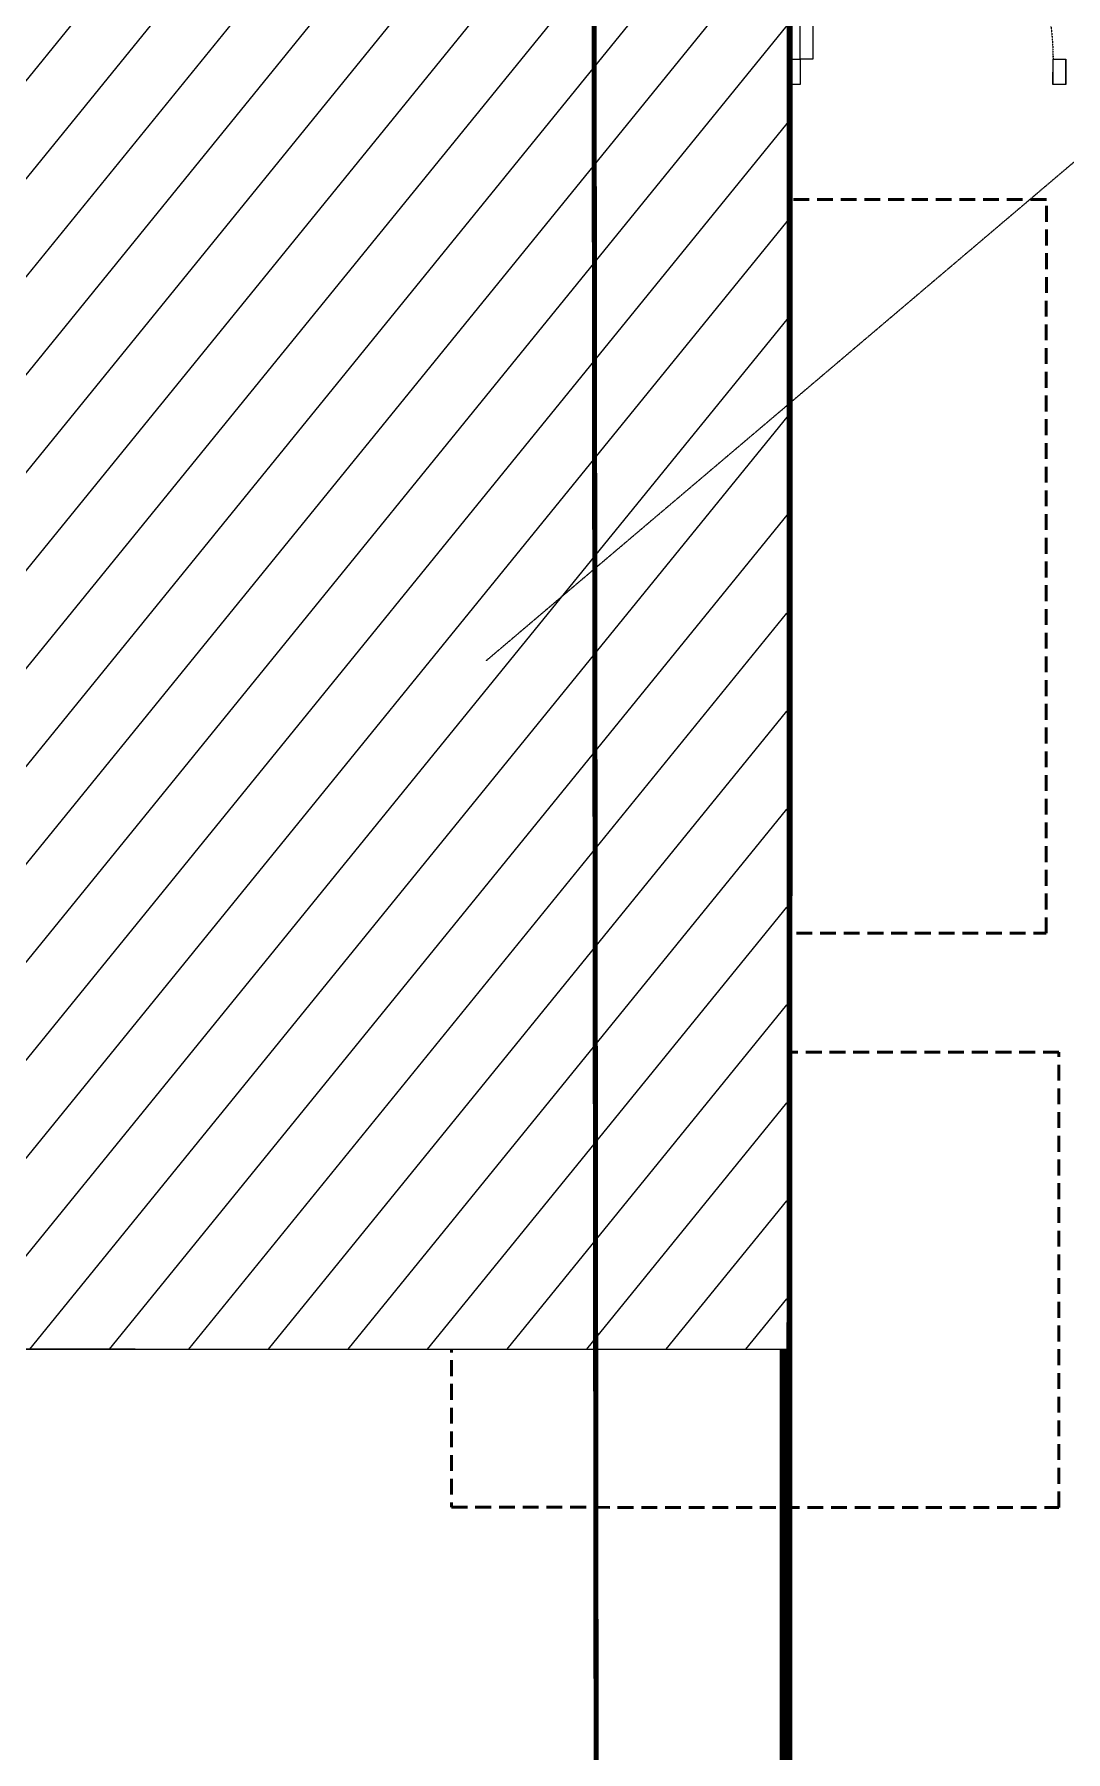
# Model space of a CAD drawing. Header units: centimetres. Extents: x -6122352 to 7132207, y -1694241 to 1947892.
# Drawn here: x 125994 to 130071, y -128561 to -121773 of the extents above; entities that cross this region are included whole.
import ezdxf
from ezdxf.xclip import XClip

# ---------------------------------------------------------------- set-up
doc = ezdxf.new("R2010")
doc.units = ezdxf.units.CM
doc.header["$MEASUREMENT"] = 0
doc.header["$XCLIPFRAME"] = 2
for name, pattern in [('23585-XR-AR-END-GROUND FLOOR$0$XR-END-GROUND FLOOR PLAN$0$HIDDEN2', [0.1875, 0.125, -0.0625]), ('DASHED2', [0.375, 0.25, -0.125]), ('XR-AR-END-SETTING OUT PLAN$0$23261-XR-AR-SI-GF$0$HIDDEN', [0.375, 0.25, -0.125]), ('XR-AR-END-SETTING OUT PLAN$0$23585-XR-AR-END-GROUND FLOOR$0$23261-XR-AR-SI-GF$0$HIDDEN', [0.375, 0.25, -0.125]), ('XR-AR-END-SETTING OUT PLAN$0$23585-XR-AR-END-GROUND FLOOR$0$945-4P-1-101-GROUND FLOOR PLAN$0$XR-MIDDLE-GROUND FLOOR PLAN$0$HIDDEN2', [0.1875, 0.125, -0.0625]), ('XR-AR-END-SETTING OUT PLAN$0$23585-XR-AR-END-GROUND FLOOR$0$XR-END-GROUND FLOOR PLAN$0$HIDDEN2', [0.1875, 0.125, -0.0625])]:
    doc.linetypes.add(name, pattern=pattern)
doc.layers.add('08-Compound Wall-3', color=5, linetype='Continuous', lineweight=25, true_color=0x0000ff)
for name, color, linetype in [('23585-XR-AR-BOUNDARY WALLS AND SETBACKS$0$setback', 7, 'XR-AR-END-SETTING OUT PLAN$0$23261-XR-AR-SI-GF$0$HIDDEN'), ('@MI-REF LAYER', 7, 'Continuous'), ('B_TH_6', 7, 'Continuous'), ('XR-AR-END-SETTING OUT PLAN$0$23585-XR-AR-END-GROUND FLOOR$0$A-Flor-Strs', 1, 'Continuous')]:
    doc.layers.add(name, color=color, linetype=linetype)
for name, color, linetype, lineweight in [('23585-XR-AR-END-GROUND FLOOR$0$A-LOVR-PLAN', 251, 'Continuous', 9), ('@ Foundations', 4, 'DASHED2', 50), ('A-ANNO-TEXT', 3, 'Continuous', 25), ('XR-AR-END-SETTING OUT PLAN$0$23585-XR-AR-END-GROUND FLOOR$0$A-DOOR-FULL', 1, 'Continuous', 9), ('XR-AR-END-SETTING OUT PLAN$0$23585-XR-AR-END-GROUND FLOOR$0$A-FLOR-OVHD', 9, 'XR-AR-END-SETTING OUT PLAN$0$23585-XR-AR-END-GROUND FLOOR$0$23261-XR-AR-SI-GF$0$HIDDEN', 15), ('XR-AR-END-SETTING OUT PLAN$0$23585-XR-AR-END-GROUND FLOOR$0$A-GLAZ-SILL', 8, 'Continuous', 5), ('XR-AR-END-SETTING OUT PLAN$0$23585-XR-AR-END-GROUND FLOOR$0$A-GLAZ-WNDO', 232, 'Continuous', 9), ('XR-AR-END-SETTING OUT PLAN$0$23585-XR-AR-END-GROUND FLOOR$0$A-LOVR-PLAN', 111, 'Continuous', 9), ('XR-AR-END-SETTING OUT PLAN$0$23585-XR-AR-END-GROUND FLOOR$0$A-WALL', 7, 'Continuous', 30), ('XR-AR-END-SETTING OUT PLAN$0$23585-XR-AR-END-GROUND FLOOR$0$S-COLS', 51, 'Continuous', 40), ('XR-AR-END-SETTING OUT PLAN$0$23585-XR-AR-END-GROUND FLOOR$0$S-COLS-PATT', 8, 'Continuous', 5)]:
    doc.layers.add(name, color=color, linetype=linetype, lineweight=lineweight)
doc.styles.get("Standard").update_dxf_attribs({"font": 'arial.ttf'})
doc.dimstyles.new('LEADER', dxfattribs={"dimtxt": 0.18, "dimasz": 0.25, "dimexe": 0.18, "dimexo": 0.0625, "dimgap": 0.09, "dimtad": 0, "dimtih": 1, "dimtoh": 1, "dimdec": 4, "dimzin": 0, "dimdsep": 46, "dimtxsty": 'Standard', "dimblk": 'DOT', "dimcen": 0.09, "dimadec": 0, "dimazin": 0, "dimtfac": 1, "dimtdec": 4, "dimtofl": 0, "dimtmove": 0, "dimatfit": 3, "dimldrblk": 'DOT', "dimfxl": 1, "dimtolj": 1, "dimtzin": 0, "dimarcsym": 0})

# ---------------------------------------------------------------- blocks, each defined once
blk = doc.blocks.new('23585-XR-AR-BOUNDARY WALLS AND SETBACKS')
at = {"layer": '23585-XR-AR-BOUNDARY WALLS AND SETBACKS$0$setback', "ltscale": 40, "const_width": 0.05}
blk.add_lwpolyline([(496542.7615, 2768867.8793), (496546.9164, 2768872.4137), (496550.9698, 2768876.8374), (496555.0232, 2768881.2612), (496559.0766, 2768885.685), (496563.13, 2768890.1088), (496567.1836, 2768894.5325), (496571.237, 2768898.9562), (496575.3899, 2768903.4888), (496561.0132, 2768916.663), (496556.8596, 2768912.13), (496552.8062, 2768907.7062), (496548.7528, 2768903.2824), (496544.6994, 2768898.8586), (496540.6457, 2768894.4347), (496536.5924, 2768890.011), (496534.4644, 2768887.6886), (496532.5389, 2768885.5873), (496528.3843, 2768881.0529), (496542.7615, 2768867.8793)], dxfattribs=at)
blk = doc.blocks.new('A$C9d9485f6')
at = {"layer": 'A-ANNO-TEXT', "rotation": 312.4881850805905}
blk.add_blockref('23585-XR-AR-BOUNDARY WALLS AND SETBACKS', (-2377088.5348, -1504219.2521), dxfattribs=at)
blk = doc.blocks.new('*U35')
for points in [[(91, 0), (41, 0), (41, 1021), (91, 1021)], [(0, 0), (38, 0), (38, -50), (50, -50), (50, -250), (0, -250)], [(1100, 0), (1062, 0), (1062, -50), (1050, -50), (1050, -250), (1100, -250)]]:
    blk.add_lwpolyline(points, close=True)
at = {"color": 8, "linetype": 'XR-AR-END-SETTING OUT PLAN$0$23585-XR-AR-END-GROUND FLOOR$0$XR-END-GROUND FLOOR PLAN$0$HIDDEN2'}
blk.add_arc((41, 0), 1021, 0, 90, dxfattribs=at)
at = {"layer": 'XR-AR-END-SETTING OUT PLAN$0$23585-XR-AR-END-GROUND FLOOR$0$A-GLAZ-SILL', "linetype": 'XR-AR-END-SETTING OUT PLAN$0$23585-XR-AR-END-GROUND FLOOR$0$945-4P-1-101-GROUND FLOOR PLAN$0$XR-MIDDLE-GROUND FLOOR PLAN$0$HIDDEN2', "ltscale": 3}
blk.add_lwpolyline([(0, 0), (1100, 0), (1100, -250), (0, -250)], close=True, dxfattribs=at)
blk = doc.blocks.new('*U37')
for points in [[(91, 0), (41, 0), (41, 1021), (91, 1021)], [(0, 0), (38, 0), (38, -50), (50, -50), (50, -110), (0, -110)], [(1100, 0), (1062, 0), (1062, -50), (1050, -50), (1050, -110), (1100, -110)]]:
    blk.add_lwpolyline(points, close=True)
at = {"color": 8, "linetype": 'XR-AR-END-SETTING OUT PLAN$0$23585-XR-AR-END-GROUND FLOOR$0$XR-END-GROUND FLOOR PLAN$0$HIDDEN2'}
blk.add_arc((41, 0), 1021, 0, 90, dxfattribs=at)
at = {"layer": 'XR-AR-END-SETTING OUT PLAN$0$23585-XR-AR-END-GROUND FLOOR$0$A-GLAZ-SILL', "linetype": 'XR-AR-END-SETTING OUT PLAN$0$23585-XR-AR-END-GROUND FLOOR$0$945-4P-1-101-GROUND FLOOR PLAN$0$XR-MIDDLE-GROUND FLOOR PLAN$0$HIDDEN2', "ltscale": 3}
blk.add_lwpolyline([(0, 0), (1100, 0), (1100, -110), (0, -110)], close=True, dxfattribs=at)
blk = doc.blocks.new('XR-AR-END-SETTING OUT PLAN$0$23585-XR-AR-END-GROUND FLOOR$0$XR-END-GROUND FLOOR PLAN$0$A$C45491A9B')
blk.add_lwpolyline([(-50, 0), (0, 0), (0, 1000), (-50, 1000)], close=True)
at = {"color": 8, "linetype": 'XR-AR-END-SETTING OUT PLAN$0$23585-XR-AR-END-GROUND FLOOR$0$XR-END-GROUND FLOOR PLAN$0$HIDDEN2'}
blk.add_arc((0, 0), 1000, 90, 180, dxfattribs=at)
blk = doc.blocks.new('XR-AR-END-SETTING OUT PLAN$0$23585-XR-AR-END-GROUND FLOOR$0$A$C75a8815d')
at = {"layer": 'XR-AR-END-SETTING OUT PLAN$0$23585-XR-AR-END-GROUND FLOOR$0$S-COLS', "color": 252, "lineweight": 30}
for points in [[(0, 3500), (0, 2700), (250, 2700), (250, 3500)], [(0, 0), (0, 550), (250, 550), (250, 0)]]:
    blk.add_lwpolyline(points, close=True, dxfattribs=at)
blk = doc.blocks.new('23585-XR-AR-END-GROUND FLOOR$0$XR-END-GROUND FLOOR PLAN$0$A$C45491A9B')
blk.add_lwpolyline([(-50, 0), (0, 0), (0, 1000), (-50, 1000)], close=True)
at = {"color": 8, "linetype": '23585-XR-AR-END-GROUND FLOOR$0$XR-END-GROUND FLOOR PLAN$0$HIDDEN2'}
blk.add_arc((0, 0), 1000, 90, 180, dxfattribs=at)
blk = doc.blocks.new('XR-AR-END-SETTING OUT PLAN')
at = {"layer": '08-Compound Wall-3'}
for points in [[(1950, 10600), (1900, 10600), (1900, 10500), (1950, 10500)], [(3000, 10600), (2950, 10600), (2950, 10500), (3000, 10500)]]:
    blk.add_lwpolyline(points, close=True, dxfattribs=at)
at = {"layer": 'XR-AR-END-SETTING OUT PLAN$0$23585-XR-AR-END-GROUND FLOOR$0$A-FLOR-OVHD', "color": 8, "ltscale": 5}
for p, q in [((3750.1, 11000), (3250.1, 10500)), ((3250.1, 11000), (3750.1, 10500)), ((4150.1, 9210.3), (3250.2, 9610.4)), ((3250.2, 9210.3), (4150.1, 9610.4))]:
    blk.add_line(p, q, dxfattribs=at)
at = {"layer": 'XR-AR-END-SETTING OUT PLAN$0$23585-XR-AR-END-GROUND FLOOR$0$A-FLOR-OVHD', "color": 8}
blk.add_line((3200.1, 10250), (3200.1, 9000), dxfattribs=at)
at = {"layer": 'XR-AR-END-SETTING OUT PLAN$0$23585-XR-AR-END-GROUND FLOOR$0$A-FLOR-OVHD', "color": 8, "ltscale": 5}
blk.add_lwpolyline([(3250.2, 9210.3), (4150.1, 9210.3), (4150.1, 9610.4), (3250.2, 9610.4)], close=True, dxfattribs=at)
at = {"layer": 'XR-AR-END-SETTING OUT PLAN$0$23585-XR-AR-END-GROUND FLOOR$0$A-Flor-Strs', "color": 8}
for p, q in [((3000.1, 10250), (3000.1, 9000)), ((3300.1, 10250), (3300.1, 9000)), ((3300.1, 9550), (3171.4, 9681.5)), ((3000.1, 9550), (3300.1, 9550)), ((3300.1, 9550), (3171.4, 9418.5))]:
    blk.add_line(p, q, dxfattribs=at)
at = {"layer": 'XR-AR-END-SETTING OUT PLAN$0$23585-XR-AR-END-GROUND FLOOR$0$A-GLAZ-SILL', "color": 8}
blk.add_line((3250.1, 6050), (3250.1, 8200), dxfattribs=at)
at = {"layer": 'XR-AR-END-SETTING OUT PLAN$0$23585-XR-AR-END-GROUND FLOOR$0$A-GLAZ-WNDO', "color": 8}
for p, q in [((3000.1, 8200), (3000.1, 8150)), ((3150.1, 8150), (3000.1, 8150)), ((3150.1, 8200), (3150.1, 8150)), ((3150.1, 6100), (3150.1, 8200)), ((3000.1, 7448), (3000.1, 7498)), ((3000.1, 7498), (3150.1, 7498)), ((3150.1, 7498), (3150.1, 7448)), ((3150.1, 7448), (3000.1, 7448)), ((3000.1, 6747), (3000.1, 6797)), ((3000.1, 6797), (3150.1, 6797)), ((3150.1, 6797), (3150.1, 6747)), ((3150.1, 6747), (3000.1, 6747)), ((3000.1, 6050), (3000.1, 6100)), ((3000.1, 6100), (3150.1, 6100)), ((3000.1, 6050), (3250.1, 6050)), ((3150.1, 6100), (3150.1, 6050))]:
    blk.add_line(p, q, dxfattribs=at)
for points in [[(3250.1, 8200), (3000.1, 8200)], [(3000.1, 7498), (3000.1, 8150)], [(3050.1, 8150), (3050.1, 7498)], [(3000.1, 6100), (3000.1, 7448)], [(3050.1, 7448), (3050.1, 6797)], [(3050.1, 6747), (3050.1, 6100)]]:
    blk.add_lwpolyline(points, dxfattribs=at)
at = {"layer": 'XR-AR-END-SETTING OUT PLAN$0$23585-XR-AR-END-GROUND FLOOR$0$A-LOVR-PLAN', "color": 8}
for points in [[(1950.1, 10600), (1900.1, 10600), (1900.1, 10500), (1950.1, 10500)], [(3000.1, 10600), (2950.1, 10600), (2950.1, 10500), (3000.1, 10500)]]:
    blk.add_lwpolyline(points, close=True, dxfattribs=at)
blk.add_lwpolyline([(1900.1, 10600), (1900.1, 10500)], dxfattribs=at)
at = {"layer": 'XR-AR-END-SETTING OUT PLAN$0$23585-XR-AR-END-GROUND FLOOR$0$A-WALL', "color": 8}
for points in [[(3850.1, 10500), (5750.1, 10500), (5750.1, 10250), (4790.1, 10250), (4790.1, 10150), (4540.1, 10150), (4540.1, 10250), (3000.1, 10250), (3000.1, 12000), (3250.1, 12000), (3250.1, 11100), (3850.1, 11100), (3850.1, 10500)], [(3750.1, 10700), (3750.1, 11000), (3450.1, 11000), (3250.1, 11000), (3250.1, 10500), (3750.1, 10500), (3750.1, 10700)]]:
    blk.add_lwpolyline(points, dxfattribs=at)
for points in [[(5650.1, 10500), (5750.1, 10500), (5750.1, 11300), (5650.1, 11300)], [(4790.1, 8750), (3250.1, 8750), (3250.1, 8200), (3000.1, 8200), (3000.1, 9000), (4540.1, 9000), (4540.1, 9050), (4790.1, 9050)], [(5650.1, 8750), (4790.1, 8750), (4790.1, 8850), (5650.1, 8850)], [(3250.1, 5750), (3250.1, 5750), (3250.1, 6050), (3000.1, 6050), (3000.1, 5500), (3250.1, 5500)], [(3250.1, 5500), (7760.1, 5500), (7760.1, 5750), (3250.1, 5750)]]:
    blk.add_lwpolyline(points, close=True, dxfattribs=at)
at = {"layer": '23585-XR-AR-END-GROUND FLOOR$0$A-LOVR-PLAN'}
blk.add_blockref('23585-XR-AR-END-GROUND FLOOR$0$XR-END-GROUND FLOOR PLAN$0$A$C45491A9B', (2950, 10600), dxfattribs=at)
at = {"layer": 'XR-AR-END-SETTING OUT PLAN$0$23585-XR-AR-END-GROUND FLOOR$0$A-DOOR-FULL', "color": 8, "xscale": -1, "rotation": 270}
blk.add_blockref('*U35', (4790.1, 9050), dxfattribs=at)
at = {"layer": 'XR-AR-END-SETTING OUT PLAN$0$23585-XR-AR-END-GROUND FLOOR$0$A-DOOR-FULL', "color": 8, "xscale": 0.9090909090912127, "yscale": 0.9090909090912127, "zscale": 0.9090909090912127, "rotation": 179.9999999999999}
blk.add_blockref('*U37', (6650.1, 8750), dxfattribs=at)
at = {"layer": 'XR-AR-END-SETTING OUT PLAN$0$23585-XR-AR-END-GROUND FLOOR$0$A-LOVR-PLAN', "color": 8}
blk.add_blockref('XR-AR-END-SETTING OUT PLAN$0$23585-XR-AR-END-GROUND FLOOR$0$XR-END-GROUND FLOOR PLAN$0$A$C45491A9B', (2950.1, 10600), dxfattribs=at)
at = {"layer": 'XR-AR-END-SETTING OUT PLAN$0$23585-XR-AR-END-GROUND FLOOR$0$S-COLS-PATT', "color": 8}
blk.add_blockref('XR-AR-END-SETTING OUT PLAN$0$23585-XR-AR-END-GROUND FLOOR$0$A$C75a8815d', (3000.1, 5500), dxfattribs=at)
blk = doc.blocks.new('END UNIT')
at = {"xscale": 0.001, "yscale": 0.001, "zscale": 0.001}
blk.add_blockref('XR-AR-END-SETTING OUT PLAN', (-9.1502, 0), dxfattribs=at)
blk = doc.blocks.new('TH_6')
at = {"xscale": -1}
blk.add_blockref('END UNIT', (495838.3054, 2769163.9966), dxfattribs=at)
blk = doc.blocks.new('A$Ce2a03a74')
at = {"layer": 'B_TH_6', "xscale": 999.9914829579993, "yscale": 999.9914829579993, "zscale": 999.9914829579993}
blk.add_blockref('TH_6', (-495790404.5, -2769140733.3), dxfattribs=at)
blk = doc.blocks.new('23585-XR-AR-MALDIVE-2$0$TH_6')
at = {"ltscale": 10, "xscale": 0.00100002623446598, "yscale": 0.00100002623446598, "zscale": 0.00100002623446598}
blk.add_blockref('A$Ce2a03a74', (495794.6272, 2769164.3184), dxfattribs=at)
at = {"layer": '@ Foundations', "linetype": 'DASHED2', "ltscale": 0.25}
for points in [[(495843.1802, 2769171.1417), (495845.4802, 2769171.1417), (495845.4802, 2769174.0417), (495843.1802, 2769174.0417)], [(495845.5302, 2769168.8717), (495845.5302, 2769170.6717), (495843.1302, 2769170.6717), (495843.1302, 2769168.8717)]]:
    blk.add_lwpolyline(points, close=True, dxfattribs=at)
blk = doc.blocks.new('_Dot')
at = {"color": 0, "linetype": 'ByBlock', "lineweight": -2}
blk.add_line((-0.5, 0), (-1, 0), dxfattribs=at)
at = {"color": 0, "linetype": 'ByBlock', "const_width": 0.5}
blk.add_lwpolyline([(-0.25, 0, 1), (0.25, 0, 1)], format="xyb", close=True, dxfattribs=at)
blk = doc.blocks.new('M3 REF WITH TABLES')
at = {"color": 1, "const_width": 0.02}
blk.add_lwpolyline([(121.0192, 61.1039), (115.9234, 60.8099), (106.1365, 69.7534), (105.8826, 69.4801), (106.1365, 69.7534), (103.7778, 71.9408), (103.4466, 77.197)], dxfattribs=at)

msp = doc.modelspace()

# ---------------------------------------------------------------- block references
at = {"layer": '@MI-REF LAYER', "xscale": 1000, "yscale": 1000, "zscale": 1000}
msp.add_blockref('A$C9d9485f6', (-23958.95046, 48155.57226), dxfattribs=at)

# ---------------------------------------------------------------- next in the draw order: block references
at = {"layer": '@MI-REF LAYER'}
ref = msp.add_blockref('23585-XR-AR-MALDIVE-2$0$TH_6', (-496208326.75748, -2769208174.62717), dxfattribs=dict(at, xscale=1000, yscale=1000, zscale=1000, rotation=359.9898026799146))
XClip(ref).set_block_clipping_path([(495793.2153109959, 2769187.9362808168), (495793.2149762735, 2769163.9962983076), (495847.2527617854, 2769163.9963486344), (495847.2530682934, 2769187.9363225577), (495838.3004571754, 2769187.9363762513), (495832.3004524545, 2769187.9363386966), (495826.3004476223, 2769187.9363010433), (495820.3004380227, 2769187.936263551), (495814.3003051635, 2769187.9363737656), (495808.3002954731, 2769187.9363360275), (495805.1553202597, 2769187.9363550907), (495802.3004406337, 2769187.9364336496), (495796.0054077078, 2769187.9363346901)])

# ---------------------------------------------------------------- next in the draw order: wipeouts: each hides what was drawn before it
at = {"color": 10}
msp.add_wipeout([(80671.09276, -112688.69272), (80668.67596, -126962.21613), (128969.67575, -126970.54477), (128972.26076, -112697.21488), (122722.14929, -112696.02493), (122722.23043, -112996.632), (86921.09499, -112990.26023), (86921.28314, -112689.63707), (80669.79354, -112688.67491)], dxfattribs=at).dxf.layer = '@MI-REF LAYER'

# ---------------------------------------------------------------- next in the draw order: hatches: boundary and pattern name
at = {"layer": '@MI-REF LAYER'}
h = msp.add_hatch(dxfattribs=at)
h.set_pattern_fill('ANSI31', color=256, scale=1999.999998, angle=6.722712846)
h.set_pattern_definition([(51.722712846, (-2376887221.96, -1504247764.22), (-196.255499328, 154.866971583), [])])
h.paths.add_polyline_path([(128968.37126, -126970.6408), (128972.26078, -112697.12117), (122722.14929, -112696.0088), (122722.23043, -112996.632), (86921.34586, -112990.26027), (86919.76512, -112689.84804), (80669.78828, -112688.77022), (80667.37725, -126962.31121)])

# ---------------------------------------------------------------- next in the draw order: linework, layer by layer
at = {"layer": '@MI-REF LAYER', "color": 1, "const_width": 20}
msp.add_lwpolyline([(131873.65188, -132418.27944), (128215.01073, -128859.10588), (128199.5887, -115601.32146), (127826.5728, -115598.66356), (128199.5887, -115601.32146), (128219.44269, -112384.58597), (131871.72737, -108590.06337)], dxfattribs=at)
at = {"layer": '@MI-REF LAYER', "const_width": 5}
msp.add_lwpolyline([(80668.68173, -126962.21613), (128969.67575, -126970.54571), (128972.26078, -112697.12117), (122722.14929, -112696.0088), (122722.23043, -112996.632), (86921.09499, -112990.26023), (86921.28314, -112689.63707), (80671.09276, -112688.67513)], close=True, dxfattribs=at)

# ---------------------------------------------------------------- next in the draw order: block references
at = {"layer": '@MI-REF LAYER', "xscale": 1000, "yscale": 1000, "zscale": 1000, "rotation": 312.4882889992022}
msp.add_blockref('M3 REF WITH TABLES', (5073.57098, -84448.84299), dxfattribs=at)

# ---------------------------------------------------------------- next in the draw order: leaders
at = {"linetype": 'DASHED2'}
msp.add_leader([(130489.15242, -121950.68559, 157.46104), (127780.29564, -124248.81441, 157.46104)], dimstyle='LEADER', dxfattribs=at)

doc.saveas('drawing.dxf')
